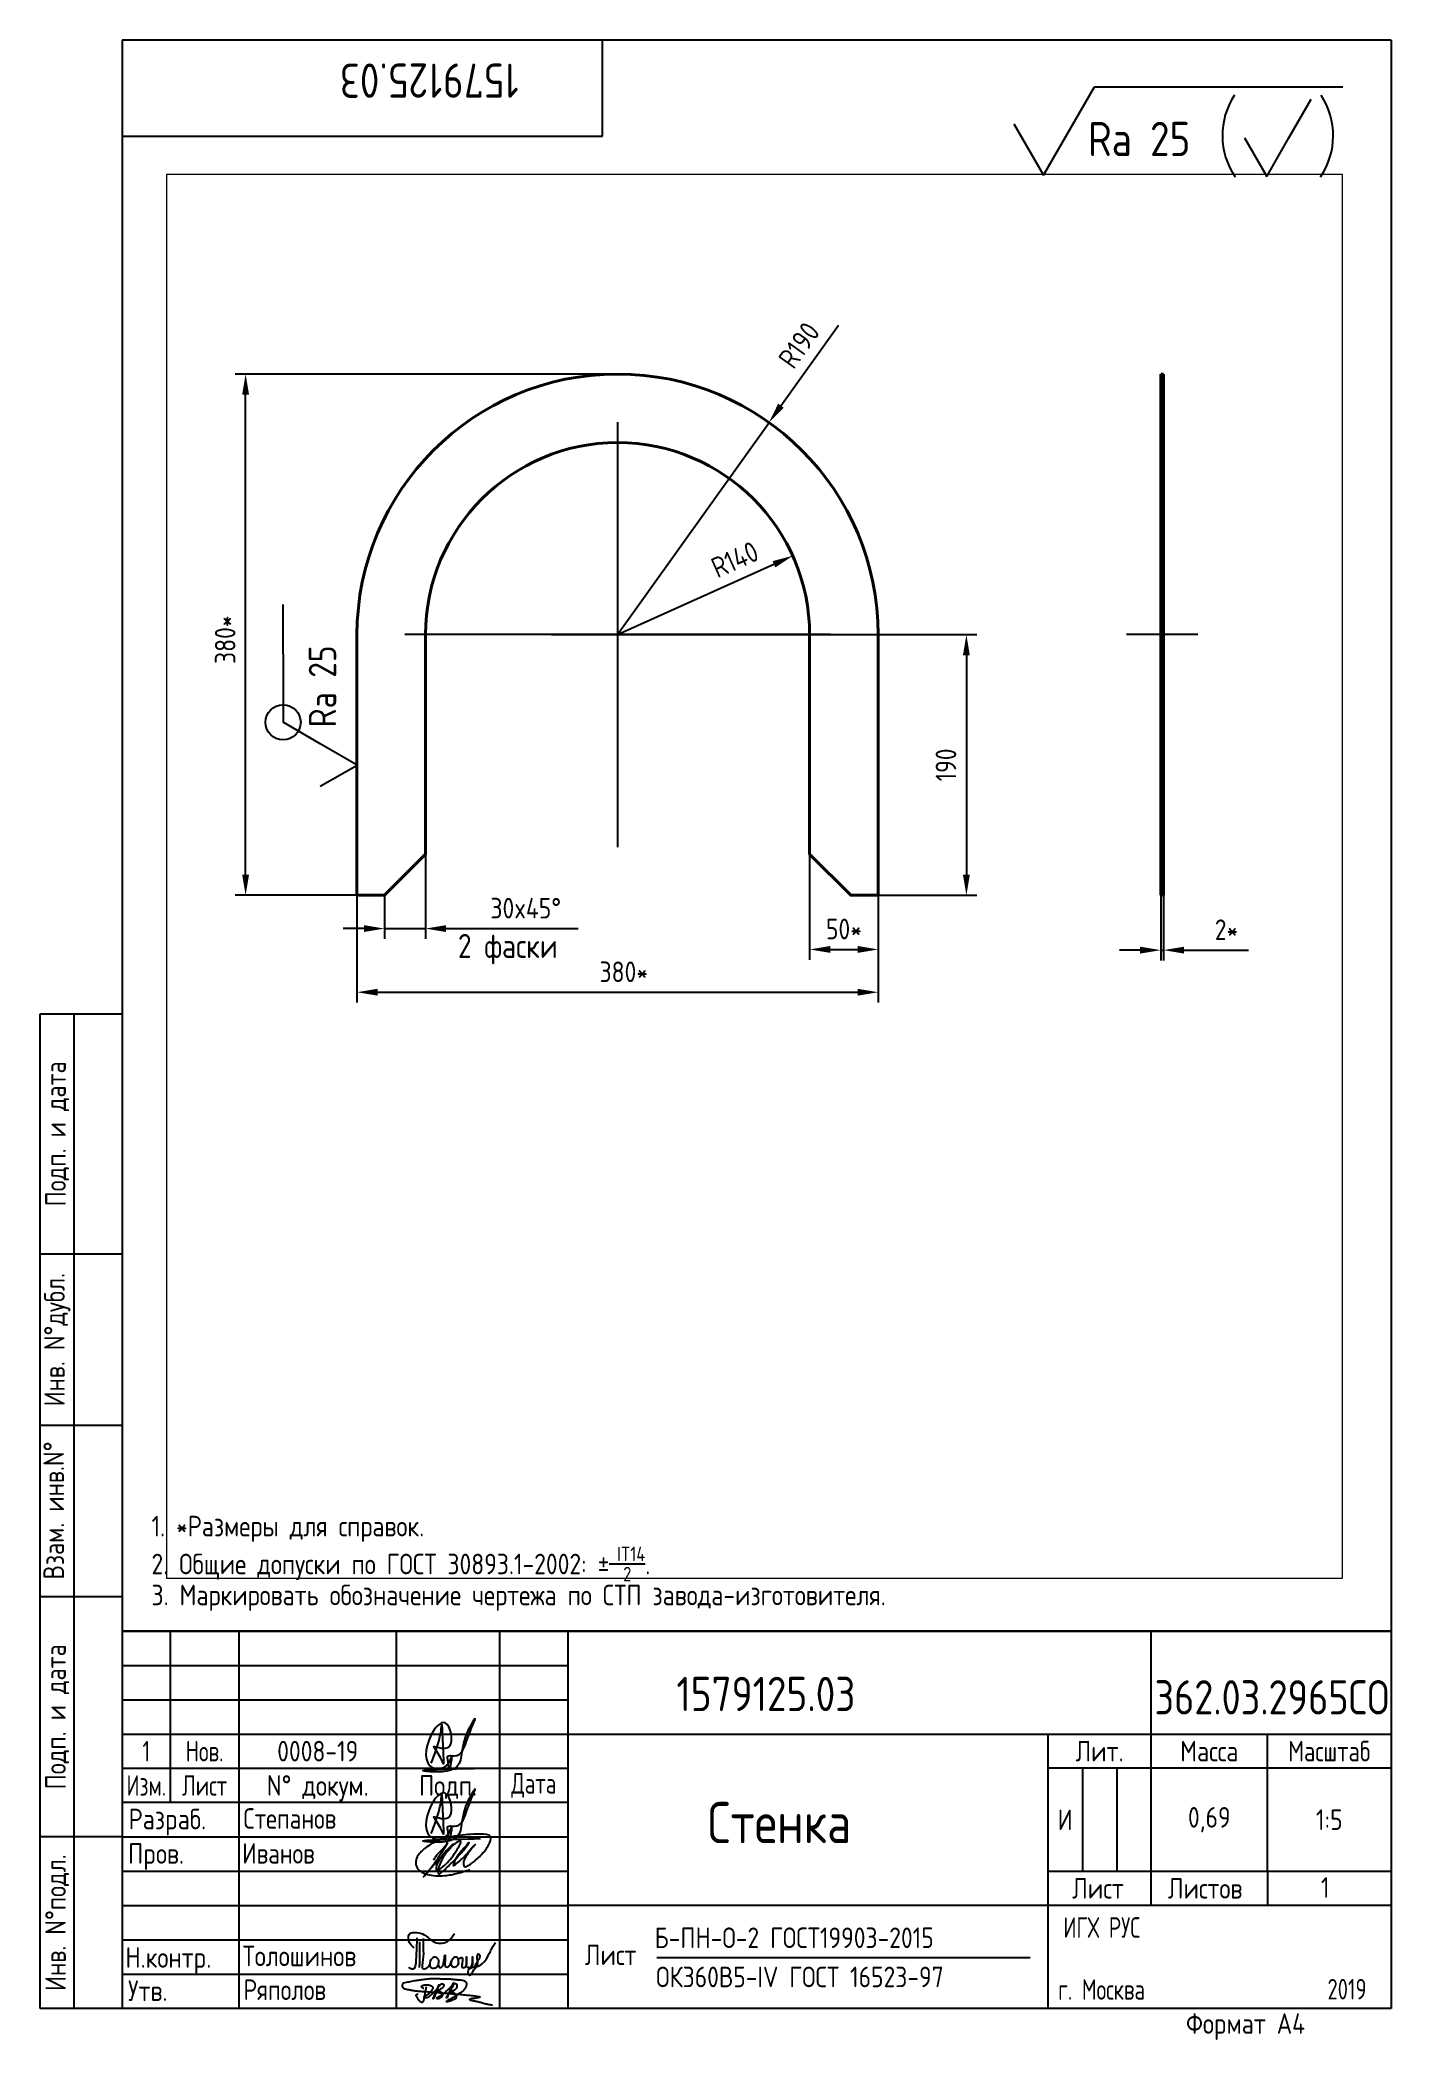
# Paper-space layout 'Лист1' of a CAD drawing. Header units: millimetres. Extents: x 7 to 204, y 0 to 291.
# The model-space entities are those that its viewports show. They can reach past a viewport. Long polylines and large blocks are cut down to what shows.
import ezdxf
from ezdxf.enums import TextEntityAlignment as Align

# ---------------------------------------------------------------- set-up
doc = ezdxf.new("R2010")
doc.units = ezdxf.units.MM
doc.linetypes.add('CENTER', pattern=[50.8, 31.75, -6.35, 6.35, -6.35])
for name, color, linetype in [('12_SURFACE_FINISH', 7, 'Continuous'), ('Bord', 1, 'Continuous'), ('Cen', 5, 'CENTER'), ('Con', 6, 'Continuous'), ('Cont', 6, 'Continuous'), ('Dim', 7, 'Continuous'), ('Text', 3, 'Continuous'), ('Textb', 6, 'Continuous'), ('Подписи', 10, 'Continuous')]:
    doc.layers.add(name, color=color, linetype=linetype)
doc.layers.add('AM_VIEWS', color=1, linetype='Continuous', lineweight=25, plot=False)
doc.layers.add('Основные', color=5, linetype='Continuous', lineweight=40)
doc.styles.add('Style1', font='romans.shx', dxfattribs={"width": 0.8})
doc.dimstyles.new('LIN_5', dxfattribs={"dimscale": 5, "dimtxt": 3, "dimasz": 3, "dimexe": 1.5, "dimexo": 0, "dimgap": 1.48, "dimtad": 1, "dimdec": 0, "dimzin": 12, "dimdsep": 46, "dimtxsty": 'Style1', "dimcen": 0, "dimclrt": 3, "dimadec": 0, "dimazin": 0, "dimtfac": 1, "dimtdec": 0, "dimtmove": 0, "dimatfit": 0, "dimfxl": 1, "dimtolj": 1, "dimtzin": 12, "dimarcsym": 0})

# ---------------------------------------------------------------- blocks, each defined once
blk = doc.blocks.new('A$C63F45750')
at = {"layer": 'Text'}
for points, knots in [([(3.17, 2.37), (3.12, 2.38), (3.04, 2.41), (2.94, 2.5), (2.85, 2.57), (2.79, 2.69), (2.87, 2.77), (2.99, 2.84), (3.16, 2.89), (3.36, 2.93), (3.6, 2.95), (3.82, 2.92), (4.05, 2.87), (4.25, 2.78), (4.45, 2.63), (4.46, 2.42), (4.38, 2.26), (4.28, 2.1), (4.17, 1.94), (4.03, 1.78), (3.89, 1.62), (3.75, 1.52), (3.63, 1.43), (3.49, 1.36), (3.35, 1.3), (3.24, 1.25), (3.16, 1.21), (3.12, 1.15), (3.19, 1.1), (3.27, 1.09), (3.4, 1.07), (3.55, 1.07), (3.72, 1.12), (3.92, 1.19), (4.1, 1.34), (4.26, 1.51), (4.44, 1.65), (4.59, 1.81), (4.74, 1.93), (4.84, 2.04), (4.93, 2.14), (5.07, 2.29), (5.19, 2.53), (5.28, 2.68), (5.35, 2.96), (5.23, 2.66), (5.2, 2.44), (5.04, 2.09), (4.95, 1.81), (4.86, 1.57), (4.75, 1.31), (4.67, 1.12), (4.46, 0.78), (4.62, 1.17), (4.71, 1.45), (4.88, 1.74), (5.01, 2), (5.08, 2.19), (5.19, 2.4), (5.32, 2.58), (5.4, 2.75), (5.52, 2.89), (5.65, 3.04), (5.85, 3.1), (6.02, 3.03), (6.08, 2.87), (6.03, 2.7), (5.9, 2.51), (5.7, 2.37), (5.55, 2.23), (5.4, 2.17), (5.31, 2.12), (5.12, 2.09), (5.35, 2.07), (5.48, 2), (5.64, 1.93), (5.75, 1.8), (5.85, 1.67), (5.89, 1.54), (5.89, 1.37), (5.8, 1.2), (5.63, 1.06), (5.41, 0.94), (5.23, 0.86), (5.02, 0.92), (5.13, 1.1), (5.28, 1.16), (5.44, 1.27), (5.61, 1.36), (5.74, 1.46), (5.86, 1.53), (5.95, 1.61), (6.05, 1.69), (6.15, 1.77), (6.28, 1.87), (6.46, 2.02), (6.65, 2.19), (6.83, 2.37), (6.98, 2.49), (7.11, 2.61), (7.2, 2.74), (7.32, 2.84), (7.42, 2.97), (7.48, 3.08), (7.48, 3.27), (7.34, 3.08), (7.28, 2.94), (7.18, 2.69), (7.1, 2.46), (7, 2.22), (6.93, 1.98), (6.83, 1.78), (6.73, 1.55), (6.67, 1.34), (6.6, 1.14), (6.56, 1.03), (6.39, 0.99), (6.62, 1.33), (6.75, 1.54), (6.93, 1.87), (7.05, 2.08), (7.18, 2.32), (7.33, 2.6), (7.47, 2.89), (7.6, 3.07), (7.79, 3.18), (7.95, 3.01), (8, 2.81), (7.99, 2.62), (7.94, 2.46), (7.83, 2.33), (7.69, 2.22), (7.53, 2.11), (7.37, 2.03), (7.21, 1.99), (7.11, 1.97), (6.89, 1.98), (7.07, 1.94), (7.15, 1.9), (7.27, 1.88), (7.39, 1.84), (7.52, 1.81), (7.62, 1.72), (7.7, 1.62), (7.78, 1.51), (7.83, 1.39), (7.87, 1.26), (7.88, 1.13), (7.86, 0.99), (7.75, 0.88), (7.6, 0.77), (7.4, 0.73), (7.19, 0.66), (6.97, 0.55), (6.71, 0.48), (6.57, 0.44), (6.42, 0.42), (6.52, 0.58), (6.61, 0.64), (6.81, 0.78), (7.06, 0.89), (7.33, 1.04), (7.55, 1.16), (7.7, 1.24), (7.84, 1.32), (7.99, 1.43), (8.21, 1.58), (8.48, 1.76), (8.74, 1.95), (8.97, 2.12), (9.1, 2.29), (9.23, 2.44), (9.3, 2.6), (9.37, 2.74), (9.42, 2.92), (9.45, 3.13), (9.21, 3.48), (8.67, 3.59), (8.09, 3.63), (7.57, 3.66), (7.06, 3.74), (6.57, 3.75), (6.09, 3.74), (5.67, 3.78), (5.28, 3.78), (4.96, 3.81), (4.65, 3.83), (4.31, 3.82), (3.97, 3.79), (3.61, 3.74), (3.22, 3.67), (2.86, 3.66), (2.53, 3.61), (2.18, 3.52), (1.78, 3.54), (1.38, 3.37), (0.96, 3.35), (0.58, 3.24), (0.25, 3.19), (0.03, 3.06), (-0.03, 2.83), (0.02, 2.6), (0.26, 2.38), (0.59, 2.33), (1, 2.2), (1.48, 2.15), (1.93, 2.05), (2.35, 2.02), (2.72, 2.01), (3.11, 1.94), (3.68, 1.94), (4.25, 1.83), (4.91, 1.87), (5.53, 1.76), (6.13, 1.72), (6.73, 1.71), (7.32, 1.62), (7.99, 1.55), (8.64, 1.54), (9.16, 1.46), (9.61, 1.42), (10.03, 1.4), (10.41, 1.32), (10.73, 1.29), (11.01, 1.24), (11.18, 1.23), (11.42, 1.14), (11.18, 1.06), (11.01, 1.03), (10.71, 0.98), (10.37, 0.92), (10.1, 0.91), (9.65, 0.75), (10.22, 0.67), (10.54, 0.59), (11.08, 0.47), (11.61, 0.35), (12.17, 0.15), (12.64, 0.08), (12.98, 0.03), (13.11, 0.01), (13.18, 0)], [0, 0, 0, 0, 0.153866, 0.270441, 0.388867, 0.510533, 0.592156, 0.71333, 0.90842, 1.11344, 1.349254, 1.61246, 1.782219, 2.047249, 2.291879, 2.451528, 2.651081, 2.806158, 3.017979, 3.227348, 3.462381, 3.633009, 3.75766, 3.920516, 4.080796, 4.214529, 4.291786, 4.349969, 4.397594, 4.50822, 4.594826, 4.799244, 4.954392, 5.128468, 5.437537, 5.632649, 5.842485, 6.094987, 6.293219, 6.410959, 6.551192, 6.687808, 7.022147, 7.294342, 7.425356, 7.52079, 7.946481, 8.313051, 8.59833, 8.833695, 9.090496, 9.427695, 9.601191, 9.883219, 10.093306, 10.673943, 10.798776, 10.974628, 11.287247, 11.486184, 11.648652, 11.848902, 12.027194, 12.25348, 12.40059, 12.537783, 12.716293, 12.91523, 13.208551, 13.438489, 13.549668, 13.67779, 13.77127, 13.930001, 14.029091, 14.272112, 14.434836, 14.547084, 14.739051, 14.830983, 15.061241, 15.268922, 15.500489, 15.788979, 15.879568, 16.024283, 16.221854, 16.418714, 16.593102, 16.783247, 16.91018, 17.018213, 17.135263, 17.278205, 17.430482, 17.620087, 17.979626, 18.191789, 18.388716, 18.565718, 18.714854, 18.857929, 19.039974, 19.171375, 19.283034, 19.400085, 19.618058, 19.882245, 20.150781, 20.377854, 20.649532, 20.89723, 21.042543, 21.40016, 21.557817, 21.667145, 21.752781, 21.926256, 22.412297, 22.813145, 22.961412, 23.171289, 23.607257, 23.940428, 24.110007, 24.291214, 24.48084, 24.697609, 24.904078, 25.034245, 25.218018, 25.407651, 25.573473, 25.787447, 25.930292, 26.051316, 26.18846, 26.285312, 26.406799, 26.52425, 26.630463, 26.793722, 26.898606, 27.029313, 27.171012, 27.314101, 27.419918, 27.580557, 27.709367, 27.829268, 28.024364, 28.266961, 28.41242, 28.705761, 28.989137, 29.187748, 29.233768, 29.332802, 29.529535, 29.667094, 30.039923, 30.332117, 30.61061, 30.769982, 30.856778, 31.109923, 31.313488, 31.656425, 32.066331, 32.296628, 32.49714, 32.710276, 32.891468, 33.014834, 33.177747, 33.444503, 33.618009, 34.409008, 34.914636, 35.419802, 35.95397, 36.458179, 36.88069, 37.388403, 37.738353, 38.034261, 38.353468, 38.693154, 39.037638, 39.391136, 39.787481, 40.203773, 40.488977, 40.784975, 41.26625, 41.668005, 42.070065, 42.499388, 42.869834, 43.079573, 43.213439, 43.554591, 43.717296, 44.153724, 44.506336, 45.019111, 45.587859, 45.90191, 46.270392, 46.703958, 47.093115, 47.952647, 48.44014, 49.079253, 49.808223, 50.268654, 50.851051, 51.604831, 52.298429, 52.776925, 53.1907, 53.661988, 54.042386, 54.348524, 54.616841, 54.853814, 54.983777, 55.126096, 55.333328, 55.613101, 56.008732, 56.315809, 56.59982, 56.87931, 57.399251, 57.889617, 58.432507, 59.066698, 59.660314, 59.862668, 60.07277, 60.07277, 60.07277, 60.07277]), ([(2.31, 1.53), (2.26, 1.52), (2.17, 1.51), (2.06, 1.48), (1.93, 1.38), (2.07, 1.25), (2.14, 1.11), (2.26, 0.93), (2.39, 0.72), (2.57, 0.54), (2.71, 0.44), (2.86, 0.4), (3.02, 0.43), (3.14, 0.54), (3.21, 0.79), (3.25, 1.07), (3.31, 1.4), (3.35, 1.67), (3.38, 1.92), (3.47, 2.19), (3.5, 2.43), (3.54, 2.59), (3.56, 2.64)], [0, 0, 0, 0, 0.15847, 0.269731, 0.363591, 0.555514, 0.688037, 0.848606, 1.204359, 1.433632, 1.58673, 1.729549, 1.880686, 2.057874, 2.19169, 2.63505, 2.928153, 3.184121, 3.441863, 3.696117, 4.025873, 4.178055, 4.178055, 4.178055, 4.178055])]:
    blk.add_open_spline(points, degree=3, knots=knots, dxfattribs=at)
blk = doc.blocks.new('A$C4F4A4F5D')
at = {"layer": 'Основные', "lineweight": 25}
for points, knots in [([(0.76, 2.84), (0.53, 3.07), (0.02, 3.58), (-0.25, 5.26), (1.65, 5.12), (2.72, 4.57), (3.71, 3.46), (5.71, 3.44), (6.39, 4.52), (6.67, 4.97)], [0, 0, 0, 0, 0.995549, 2.196439, 3.853213, 4.970011, 6.02292, 8.170898, 9.705386, 9.705386, 9.705386, 9.705386]), ([(1.19, 4.34), (1.17, 3.4), (1.13, 2.06), (0.98, -0.44), (0.2, -0.16), (0.03, -0.03), (0, 0)], [0, 0, 0, 0, 3.274293, 4.654149, 5.171803, 5.30168, 5.30168, 5.30168, 5.30168]), ([(1.58, 3.74), (1.58, 3.25), (1.58, 2.32), (1.61, 1.07), (1.55, 0.31), (1.53, 0)], [0, 0, 0, 0, 1.453969, 2.804084, 3.740223, 3.740223, 3.740223, 3.740223]), ([(2.1, 4.21), (2.1, 3.72), (2.08, 2.67), (2.22, 1.45), (1.71, -0.56), (3.23, 0.14), (3.06, 1.09), (3.85, 1.74), (4.43, 1.17), (4.31, 0.54), (4.11, -0.15), (3.33, -0.21), (3.11, 0.28), (3.13, 0.53), (3.14, 0.66)], [0, 0, 0, 0, 1.402041, 3.063923, 4.415037, 5.298701, 6.374637, 7.087927, 7.603499, 8.330482, 8.911132, 9.613125, 9.996533, 10.366919, 10.366919, 10.366919, 10.366919]), ([(7.18, 1.27), (7.27, 1.3), (7.44, 1.37), (7.78, 1.56), (7.87, 1.06), (7.83, 0.71), (7.66, -0.05), (8.07, 0.01), (8.43, 0.12), (8.39, 0.68), (8.46, 1.9), (8.39, 0.94), (8.43, 0.6), (8.37, 0.05), (8.74, 0.07), (9.11, -0.03), (9.26, 0.49), (9.33, 0.95), (9.27, 1.34), (9.32, 1.77), (9.28, 0.91), (9.34, 0.6), (9.2, 0.14), (9.65, -0.01), (9.83, 0.61), (10.14, 1.03), (10.6, 1.72), (9.95, 2.11), (9.91, 1.23), (10.07, 0.69), (9.92, 0), (9.35, -0.37), (8.95, -1.56), (8.34, 0.07), (10.28, -0.02), (11.26, 1.1), (11.82, 2.15), (12.24, 3.04), (12.52, 3.46), (12.65, 3.65)], [0, 0, 0, 0, 0.305783, 0.619019, 0.796582, 1.5526, 2.082394, 2.34716, 2.5822, 3.136594, 4.040413, 4.363654, 5.267311, 5.441668, 5.78494, 6.114287, 6.466434, 7.104395, 7.620812, 7.679251, 8.272982, 8.692439, 9.1059, 9.338721, 9.784511, 10.568279, 11.297869, 11.566962, 12.285888, 12.851793, 13.545205, 14.102749, 15.055561, 15.671649, 17.422398, 18.699613, 20.16544, 20.963871, 21.66672, 21.66672, 21.66672, 21.66672]), ([(4.28, 0.44), (4.31, 0.37), (4.37, 0.25), (4.41, 0.06), (4.62, -0.05), (5, 0.18), (5.14, 0.84), (5.2, 1.3), (5.31, 2.06), (5.31, 1.17), (5.3, 0.78), (5.2, 0.26), (5.58, -0.01), (5.91, 0.16), (6.08, 0.5), (6.26, 0.9), (6.43, 1.31), (6.72, 1.59), (7.17, 1.58), (7.18, 1.05), (7.31, 0.57), (6.99, 0.02), (6.34, -0.02), (6.17, 0.51), (6.24, 0.79), (6.27, 0.92)], [0, 0, 0, 0, 0.247339, 0.413433, 0.559308, 0.874045, 1.558567, 2.392422, 2.645523, 3.22433, 3.719885, 4.231527, 4.573657, 4.879974, 5.190145, 5.704595, 6.19318, 6.529505, 6.863422, 7.269696, 7.83948, 8.395909, 8.926487, 9.378613, 9.791445, 9.791445, 9.791445, 9.791445])]:
    blk.add_open_spline(points, degree=3, knots=knots, dxfattribs=at)
blk = doc.blocks.new('SYM_68_BL11', base_point=(382.01, 276.36))
at = {"layer": '12_SURFACE_FINISH', "color": 2, "linetype": 'Continuous'}
for p, q in [((361.75, 271.02), (369.18, 283.91)), ((369.18, 283.91), (405.36, 283.91)), ((397.52, 276.47), (400.77, 282.09)), ((357.42, 278.52), (361.75, 271.02)), ((391.02, 276.47), (394.27, 270.84)), ((394.27, 270.84), (397.52, 276.47))]:
    blk.add_line(p, q, dxfattribs=at)
for centre, start, end in [((398.55, 276.79), 146.7128, 214.1116), ((393.23, 276.79), 325.8884, 33.2872)]:
    blk.add_arc(centre, 10.74, start, end, dxfattribs=at)
at = {"layer": '12_SURFACE_FINISH', "color": 2, "linetype": 'Continuous', "style": 'Style1', "width": 0.8}
blk.add_text('Ra 25', height=5, dxfattribs=at).set_placement((368.23, 273.79))
blk = doc.blocks.new('*D19')
at = {"layer": 'Defpoints', "color": 0, "linetype": 'Continuous', "transparency": 16777216}
for p in [(467.5, 226.8), (437.5, 196.8), (437.5, 172.5)]:
    blk.add_point(p, dxfattribs=at)
at = {"layer": 'Dim', "color": 0, "linetype": 'Continuous', "lineweight": -2, "transparency": 16777216}
for p, q in [((467.5, 226.8), (467.5, 165)), ((437.5, 196.8), (437.5, 165)), ((422.5, 172.5), (407.5, 172.5)), ((437.5, 172.5), (467.5, 172.5)), ((482.5, 172.5), (578.8, 172.5))]:
    blk.add_line(p, q, dxfattribs=at)
at = {"layer": 'Dim', "color": 0, "linetype": 'Continuous', "transparency": 16777216}
for points in [[(422.5, 175), (422.5, 170), (437.5, 172.5)], [(482.5, 175), (482.5, 170), (467.5, 172.5)]]:
    blk.add_solid(points, dxfattribs=at)
at = {"layer": 'Dim', "color": 3, "linetype": 'Continuous', "transparency": 16777216, "insert": (514.8, 194.9), "char_height": 15, "attachment_point": 1, "style": 'Style1'}
blk.add_mtext('\\A1;30x45°', dxfattribs=at)
blk = doc.blocks.new('*D20')
at = {"layer": 'Defpoints', "color": 0, "linetype": 'Continuous', "transparency": 16777216}
for p in [(417.5, 196.8), (797.5, 196.8), (797.5, 126.1)]:
    blk.add_point(p, dxfattribs=at)
at = {"layer": 'Dim', "color": 0, "linetype": 'Continuous', "lineweight": -2, "transparency": 16777216}
for p, q in [((417.5, 196.8), (417.5, 118.6)), ((797.5, 196.8), (797.5, 118.6)), ((432.5, 126.1), (782.5, 126.1))]:
    blk.add_line(p, q, dxfattribs=at)
at = {"layer": 'Dim', "color": 0, "linetype": 'Continuous', "transparency": 16777216}
for points in [[(432.5, 128.6), (432.5, 123.6), (417.5, 126.1)], [(782.5, 128.6), (782.5, 123.6), (797.5, 126.1)]]:
    blk.add_solid(points, dxfattribs=at)
at = {"layer": 'Dim', "color": 3, "linetype": 'Continuous', "transparency": 16777216, "insert": (612, 148.5), "char_height": 15, "attachment_point": 2, "style": 'Style1'}
blk.add_mtext('\\A1;380*', dxfattribs=at)
blk = doc.blocks.new('*D21')
at = {"layer": 'Defpoints', "color": 0, "linetype": 'Continuous', "transparency": 16777216}
for p in [(336.3, 576.8), (607.5, 576.8), (417.5, 196.8)]:
    blk.add_point(p, dxfattribs=at)
at = {"layer": 'Dim', "color": 0, "linetype": 'Continuous', "lineweight": -2, "transparency": 16777216}
for p, q in [((607.5, 576.8), (328.8, 576.8)), ((336.3, 211.8), (336.3, 561.8)), ((417.5, 196.8), (328.8, 196.8))]:
    blk.add_line(p, q, dxfattribs=at)
at = {"layer": 'Dim', "color": 0, "linetype": 'Continuous', "transparency": 16777216}
for points in [[(333.8, 561.8), (338.8, 561.8), (336.3, 576.8)], [(333.8, 211.8), (338.8, 211.8), (336.3, 196.8)]]:
    blk.add_solid(points, dxfattribs=at)
at = {"layer": 'Dim', "color": 3, "linetype": 'Continuous', "transparency": 16777216, "insert": (313.9, 383.1), "char_height": 15, "attachment_point": 2, "rotation": 90, "style": 'Style1'}
blk.add_mtext('\\A1;380*', dxfattribs=at)
blk = doc.blocks.new('*D22')
at = {"layer": 'Defpoints', "color": 0, "linetype": 'Continuous', "transparency": 16777216}
for p in [(747.5, 226.8), (797.5, 196.8), (797.5, 157.3)]:
    blk.add_point(p, dxfattribs=at)
at = {"layer": 'Dim', "color": 0, "linetype": 'Continuous', "lineweight": -2, "transparency": 16777216}
for p, q in [((747.5, 226.8), (747.5, 149.8)), ((797.5, 196.8), (797.5, 149.8)), ((762.5, 157.3), (782.5, 157.3))]:
    blk.add_line(p, q, dxfattribs=at)
at = {"layer": 'Dim', "color": 0, "linetype": 'Continuous', "transparency": 16777216}
for points in [[(762.5, 159.8), (762.5, 154.8), (747.5, 157.3)], [(782.5, 159.8), (782.5, 154.8), (797.5, 157.3)]]:
    blk.add_solid(points, dxfattribs=at)
at = {"layer": 'Dim', "color": 3, "linetype": 'Continuous', "transparency": 16777216, "insert": (772.5, 179.7), "char_height": 15, "attachment_point": 2, "style": 'Style1'}
blk.add_mtext('\\A1;50*', dxfattribs=at)
blk = doc.blocks.new('*D23')
at = {"layer": 'Defpoints', "color": 0, "linetype": 'Continuous', "transparency": 16777216}
for p in [(1003.5, 196.8), (1005.5, 196.8), (1005.5, 156.8)]:
    blk.add_point(p, dxfattribs=at)
at = {"layer": 'Dim', "color": 0, "linetype": 'Continuous', "lineweight": -2, "transparency": 16777216}
for p, q in [((1003.5, 196.8), (1003.5, 149.3)), ((1005.5, 196.8), (1005.5, 149.3)), ((988.5, 156.8), (973.5, 156.8)), ((1003.5, 156.8), (1005.5, 156.8)), ((1020.5, 156.8), (1067.5, 156.8))]:
    blk.add_line(p, q, dxfattribs=at)
at = {"layer": 'Dim', "color": 0, "linetype": 'Continuous', "transparency": 16777216}
for points in [[(988.5, 159.3), (988.5, 154.3), (1003.5, 156.8)], [(1020.5, 159.3), (1020.5, 154.3), (1005.5, 156.8)]]:
    blk.add_solid(points, dxfattribs=at)
at = {"layer": 'Dim', "color": 3, "linetype": 'Continuous', "transparency": 16777216, "insert": (1042.9, 179.2), "char_height": 15, "attachment_point": 1, "style": 'Style1'}
blk.add_mtext('\\A1;2*', dxfattribs=at)
blk = doc.blocks.new('*D24')
at = {"layer": 'Defpoints', "color": 0, "linetype": 'Continuous', "transparency": 16777216}
for p in [(559.2, 386.8), (797.5, 196.8), (861.8, 196.8)]:
    blk.add_point(p, dxfattribs=at)
at = {"layer": 'Dim', "color": 0, "linetype": 'Continuous', "lineweight": -2, "transparency": 16777216}
for p, q in [((559.2, 386.8), (869.3, 386.8)), ((861.8, 371.8), (861.8, 211.8)), ((797.5, 196.8), (869.3, 196.8))]:
    blk.add_line(p, q, dxfattribs=at)
at = {"layer": 'Dim', "color": 0, "linetype": 'Continuous', "transparency": 16777216}
for points in [[(859.3, 371.8), (864.3, 371.8), (861.8, 386.8)], [(859.3, 211.8), (864.3, 211.8), (861.8, 196.8)]]:
    blk.add_solid(points, dxfattribs=at)
at = {"layer": 'Dim', "color": 3, "linetype": 'Continuous', "transparency": 16777216, "insert": (839.4, 291.8), "char_height": 15, "attachment_point": 2, "rotation": 90, "style": 'Style1'}
blk.add_mtext('\\A1;190', dxfattribs=at)
blk = doc.blocks.new('SF3_BL11', base_point=(84.06, 230.62))
at = {"layer": 'Dim', "linetype": 'Continuous'}
for p, q in [((77.02, 229.33), (80.14, 234.73)), ((90.14, 234.73), (80.14, 234.73)), ((90.14, 234.73), (97.3, 234.73)), ((70.81, 229.33), (73.91, 223.95)), ((73.91, 223.95), (77.02, 229.33))]:
    blk.add_line(p, q, dxfattribs=at)
blk.add_circle((80.14, 234.73), 2.56, dxfattribs=at)
at = {"layer": 'Dim', "linetype": 'Continuous', "style": 'Style1', "width": 0.8}
blk.add_text('Ra 25', height=4, dxfattribs=at).set_placement((79.41, 226.99))
blk = doc.blocks.new('*D27')
at = {"layer": 'Defpoints', "color": 0, "transparency": 16777216}
for p in [(717.9, 541.5), (607.5, 386.8)]:
    blk.add_point(p, dxfattribs=at)
at = {"layer": 'Dim', "color": 0, "lineweight": -2, "transparency": 16777216}
for p, q in [((726.6, 553.7), (768.5, 612.4)), ((607.5, 386.8), (717.9, 541.5))]:
    blk.add_line(p, q, dxfattribs=at)
at = {"layer": 'Dim', "color": 0, "transparency": 16777216}
blk.add_solid([(724.6, 555.2), (728.6, 552.2), (717.9, 541.5)], dxfattribs=at)
at = {"layer": 'Dim', "color": 3, "transparency": 16777216, "insert": (739.8, 597.8), "char_height": 15, "attachment_point": 5, "rotation": 54.4868, "style": 'Style1'}
blk.add_mtext('\\A1;R190', dxfattribs=at)
blk = doc.blocks.new('*D28')
at = {"layer": 'Defpoints', "color": 0, "transparency": 16777216}
for p in [(735.2, 444.3), (607.5, 386.8)]:
    blk.add_point(p, dxfattribs=at)
at = {"layer": 'Dim', "color": 0, "lineweight": -2, "transparency": 16777216}
blk.add_line((607.5, 386.8), (721.5, 438.1), dxfattribs=at)
at = {"layer": 'Dim', "color": 0, "transparency": 16777216}
blk.add_solid([(720.5, 440.4), (722.5, 435.8), (735.2, 444.3)], dxfattribs=at)
at = {"layer": 'Dim', "color": 3, "transparency": 16777216, "insert": (693, 441.6), "char_height": 15, "attachment_point": 5, "rotation": 24.223, "style": 'Style1'}
blk.add_mtext('\\A1;R140', dxfattribs=at)

msp = doc.modelspace()

# ---------------------------------------------------------------- linework, layer by layer
at = {"layer": 'Cen', "linetype": 'CENTER'}
for p, q in [((607.5, 541.8), (607.5, 231.8)), ((762.5, 386.8), (452.5, 386.8))]:
    msp.add_line(p, q, dxfattribs=at)
at = {"layer": 'Cen', "linetype": 'CENTER', "ltscale": 5}
msp.add_line((1030.5, 386.8), (978.5, 386.8), dxfattribs=at)
at = {"layer": 'Con', "linetype": 'Continuous', "lineweight": 40}
for p, q in [((1003.5, 576.8), (1003.5, 196.8)), ((1003.5, 576.8), (1005.5, 576.8)), ((1005.5, 576.8), (1005.5, 196.8)), ((1005.5, 196.8), (1003.5, 196.8))]:
    msp.add_line(p, q, dxfattribs=at)
msp.add_lwpolyline([(797.5, 386.8, 1), (417.5, 386.8), (417.5, 196.8), (437.5, 196.8), (467.5, 226.8), (467.5, 386.8, -1), (747.5, 386.8), (747.5, 226.8), (777.5, 196.8), (797.5, 196.8)], format="xyb", close=True, dxfattribs=at)

# ---------------------------------------------------------------- block references
at = {"layer": 'Dim', "linetype": 'Continuous', "xscale": 5, "yscale": 5, "zscale": 5, "rotation": 90}
msp.add_blockref('SF3_BL11', (384.2, 342.5), dxfattribs=at)

# ---------------------------------------------------------------- texts
at = {"layer": 'Text', "insert": (491.1, 168.6), "char_height": 17.5, "width": 135.744, "attachment_point": 1, "style": 'Style1'}
msp.add_mtext('2 фаски', dxfattribs=at)

# ---------------------------------------------------------------- dimensions: what is measured, and where the dimension line sits
at = {"layer": 'Dim'}
dim = msp.add_radius_dim(center=(607.5, 386.8), mpoint=(717.9, 541.5), dimstyle='LIN_5', override={"dimtol": 0, "dimlim": 0, "dimtp": 0, "dimtm": 0, "dimtfac": 1, "dimtdec": 0, "dimtolj": 1, "dimtzin": 12}, dxfattribs=at)
dim.commit()
dim.dimension.update_dxf_attribs({"geometry": '*D27', "text_midpoint": (751.9, 589.1), "dimtype": 164})
at = {"layer": 'Dim', "linetype": 'Continuous'}
for base, p1, p2, angle, text, picture, middle in [((336.3, 576.8), (417.5, 196.8), (607.5, 576.8), 90, '<>*', '*D21', (336.3, 383.1)), ((437.5, 172.5), (467.5, 226.8), (437.5, 196.8), 180, '<>x45°', '*D19', (543.1, 172.5))]:
    dim = msp.add_linear_dim(base=base, p1=p1, p2=p2, angle=angle, text=text, dimstyle='LIN_5', override={"dimtp": 0.1, "dimtm": 0.1, "dimtdec": 4, "dimtzin": 8}, dxfattribs=at)
    dim.commit()
    dim.dimension.update_dxf_attribs({"geometry": picture, "text_midpoint": middle, "dimtype": 160})
at = {"layer": 'Dim'}
dim = msp.add_radius_dim(center=(607.5, 386.8), mpoint=(735.2, 444.3), dimstyle='LIN_5', dxfattribs=at)
dim.commit()
dim.dimension.update_dxf_attribs({"geometry": '*D28', "text_midpoint": (699.1, 428), "dimtype": 164})
at = {"layer": 'Dim', "linetype": 'Continuous'}
dim = msp.add_linear_dim(base=(861.8, 196.8), p1=(559.2, 386.8), p2=(797.5, 196.8), angle=270, dimstyle='LIN_5', override={"dimtol": 0, "dimlim": 0, "dimtp": 0.1, "dimtm": 0.1, "dimtfac": 1, "dimtdec": 4, "dimtolj": 1, "dimtzin": 8}, dxfattribs=at)
dim.commit()
dim.dimension.update_dxf_attribs({"geometry": '*D24', "text_midpoint": (861.8, 291.8), "dimtype": 160})
for base, p1, p2, override, picture, middle in [((797.5, 157.3), (747.5, 226.8), (797.5, 196.8), {"dimtp": 0.1, "dimtm": 0.1, "dimtdec": 4, "dimtzin": 8}, '*D22', (772.5, 157.3)), ((797.5, 126.1), (417.5, 196.8), (797.5, 196.8), {"dimtp": 0.1, "dimtm": 0.1, "dimtdec": 4, "dimtzin": 8}, '*D20', (612, 126.1)), ((1005.5, 156.8), (1003.5, 196.8), (1005.5, 196.8), {"dimpost": '', "dimtp": 0.1, "dimtm": 0.1, "dimtdec": 4, "dimtzin": 8}, '*D23', (1051.5, 156.8))]:
    dim = msp.add_linear_dim(base=base, p1=p1, p2=p2, text='<>*', dimstyle='LIN_5', override=override, dxfattribs=at)
    dim.commit()
    dim.dimension.update_dxf_attribs({"geometry": picture, "text_midpoint": middle, "dimtype": 160})

psp = doc.layouts.new('Лист1')

# ---------------------------------------------------------------- linework, layer by layer
at = {"layer": 'Bord'}
for p, q in [((19.22, 54.21), (84.22, 54.21)), ((19.22, 49.21), (84.22, 49.21)), ((19.22, 44.21), (84.22, 44.21)), ((159.22, 39.21), (159.22, 24.21)), ((164.22, 39.21), (164.22, 24.21)), ((19.22, 29.21), (84.22, 29.21)), ((19.22, 24.21), (84.22, 24.21)), ((19.22, 19.21), (84.22, 19.21)), ((19.22, 14.21), (84.22, 14.21)), ((19.22, 9.21), (84.22, 9.21))]:
    psp.add_line(p, q, dxfattribs=at)
at = {"layer": 'Cont'}
for p, q in [((204.22, 291.21), (19.22, 291.21)), ((19.22, 291.21), (19.22, 4.21)), ((89.22, 277.21), (89.22, 291.21)), ((204.22, 291.21), (204.22, 4.21)), ((204.22, 291.21), (204.22, 4.21)), ((19.22, 277.21), (89.22, 277.21)), ((7.22, 4.21), (7.22, 149.21)), ((7.22, 149.21), (19.22, 149.21)), ((12.22, 4.21), (12.22, 149.21)), ((7.22, 114.21), (19.22, 114.21)), ((19.22, 89.21), (7.22, 89.21)), ((19.22, 64.21), (7.22, 64.21)), ((19.22, 59.21), (204.22, 59.21)), ((204.22, 59.21), (19.22, 59.21)), ((26.22, 59.21), (26.22, 34.21)), ((36.22, 59.21), (36.22, 4.21)), ((59.22, 4.21), (59.22, 59.21)), ((74.22, 59.21), (74.22, 4.21)), ((84.22, 4.21), (84.22, 59.21)), ((169.22, 59.21), (169.22, 24.21)), ((84.22, 44.21), (204.22, 44.21)), ((154.22, 4.21), (154.22, 44.21)), ((186.22, 24.21), (186.22, 44.21)), ((19.22, 39.21), (84.22, 39.21)), ((204.22, 39.21), (154.22, 39.21)), ((84.22, 34.21), (19.22, 34.21)), ((19.22, 29.21), (7.22, 29.21)), ((154.22, 24.21), (204.22, 24.21)), ((169.22, 24.21), (169.22, 19.21)), ((186.22, 24.21), (186.22, 19.21)), ((204.22, 19.21), (84.22, 19.21)), ((19.22, 4.21), (7.22, 4.21)), ((204.22, 4.21), (19.22, 4.21))]:
    psp.add_line(p, q, dxfattribs=at)
at = {"layer": 'Text'}
psp.add_line((97.18, 11.6), (151.59, 11.6), dxfattribs=at)
at = {"layer": 'Подписи'}
for points, knots in [([(64.28, 39.94), (64.72, 41.16), (65.29, 42.74), (65.69, 44.48), (65.89, 47.04), (65.84, 42.81), (66.11, 39.68), (65.6, 41.05), (65.25, 41.27), (64.62, 42.42), (65.65, 42.15), (67.85, 41.65), (66.74, 47.35), (63.31, 43.42), (63.11, 38.57), (66.88, 39.27), (67.45, 42.03), (66.81, 37.59), (66.82, 40.03), (66.47, 41.2), (68.8, 40.7), (69.26, 43.34), (71.44, 47.79), (68.24, 42.8), (69.32, 38.3), (59.34, 38.98), (66.66, 39.12), (71.43, 39.21)], [0, 0, 0, 0, 3.85061, 4.956406, 5.595294, 10.558929, 11.056694, 11.285996, 13.850038, 13.954775, 14.042161, 16.220396, 19.701031, 22.44905, 27.186736, 29.831155, 30.672237, 32.86133, 34.17858, 34.987818, 35.874727, 39.229915, 42.132322, 45.033166, 50.025384, 54.409049, 62.587523, 62.587523, 62.587523, 62.587523]), ([(64.28, 29.68), (64.72, 30.9), (65.29, 32.48), (65.69, 34.23), (65.89, 36.78), (65.84, 32.55), (66.11, 29.42), (65.6, 30.79), (65.25, 31.01), (64.62, 32.16), (65.65, 31.89), (67.85, 31.39), (66.74, 37.09), (63.31, 33.16), (63.11, 28.31), (66.88, 29.01), (67.45, 31.78), (66.81, 27.33), (66.82, 29.77), (66.47, 30.94), (68.8, 30.44), (69.26, 33.08), (71.44, 37.53), (68.24, 32.55), (69.32, 28.05), (59.34, 28.72), (66.66, 28.86), (71.43, 28.95)], [0, 0, 0, 0, 3.85061, 4.956406, 5.595294, 10.558929, 11.056694, 11.285996, 13.850038, 13.954775, 14.042161, 16.220396, 19.701031, 22.44905, 27.186736, 29.831155, 30.672237, 32.86133, 34.17858, 34.987818, 35.874727, 39.229915, 42.132322, 45.033166, 50.025384, 54.409049, 62.587523, 62.587523, 62.587523, 62.587523]), ([(67.51, 28.2), (67.02, 27.75), (66.16, 26.97), (65.35, 25.68), (64.86, 24.83), (65.09, 24.18), (65.79, 24.71), (66.4, 25.2), (67.31, 26.22), (67.98, 27.28), (68.44, 27.92), (68.65, 28.7), (67.91, 28.39), (67.36, 27.97), (66.73, 27.14), (66.05, 26.46), (65.7, 25.65), (65.36, 24.86), (65.26, 24.31), (65.31, 23.7), (66.03, 24.19), (66.71, 24.91), (68.02, 26.18), (68.9, 27.12), (70.29, 29.01), (68.27, 26.71), (67.9, 26.22), (67.36, 24.87), (68.73, 25.9), (69.09, 26.31), (71.17, 28.64), (69.72, 27.08), (69.34, 26.28), (68.84, 25.47), (69.15, 24.67), (70.16, 25.32), (71.04, 26.05), (72.06, 27.1), (72.73, 28.11), (73.33, 29.61), (70.48, 29.65), (68.21, 29.44), (65.23, 28.84), (63.34, 27.6), (62.25, 26.53), (61.88, 25.38), (62.36, 24.31), (63.41, 23.8), (64.74, 23.49), (66.33, 23.51), (68.12, 23.87), (69.32, 24.26), (69.9, 24.45)], [0, 0, 0, 0, 1.9755, 3.453266, 4.599682, 4.791473, 5.145238, 6.497385, 7.664272, 9.094306, 10.114998, 10.459762, 10.811562, 11.792042, 12.959743, 13.767676, 14.660412, 15.605031, 16.245448, 16.572031, 16.925795, 18.146901, 20.185044, 21.789331, 22.951009, 24.626743, 26.592474, 27.035558, 27.450584, 30.017364, 31.457812, 32.594833, 33.885024, 34.80449, 35.192074, 35.984441, 37.373068, 39.207782, 40.066553, 41.248724, 42.851981, 46.196805, 49.405498, 51.42283, 52.958607, 53.90671, 54.859511, 56.175895, 57.248919, 58.950609, 60.891135, 62.727304, 62.727304, 62.727304, 62.727304]), ([(64.63, 25.82), (64.79, 26.11), (65.14, 26.77), (65.95, 27.31), (67.21, 29.26), (65.01, 25.66), (64.36, 24.8), (62.55, 22.68), (64.71, 25.31), (65.61, 26.04), (66.11, 26.46)], [0, 0, 0, 0, 0.949687, 2.182955, 3.211934, 5.843898, 8.089363, 9.295303, 11.182264, 13.603818, 13.603818, 13.603818, 13.603818])]:
    psp.add_open_spline(points, degree=3, knots=knots, dxfattribs=at)

# ---------------------------------------------------------------- block references
at = {"layer": '12_SURFACE_FINISH', "color": 2, "linetype": 'Continuous'}
psp.add_blockref('SYM_68_BL11', (173.83, 276.85), dxfattribs=at)
at = {"layer": 'Cont'}
psp.add_blockref('A$C63F45750', (60.03, 4.71), dxfattribs=at)
at = {"layer": 'Подписи'}
psp.add_blockref('A$C4F4A4F5D', (60.98, 10.16), dxfattribs=at)

# ---------------------------------------------------------------- texts
at = {"layer": 'Text', "style": 'Style1', "width": 0.8}
for s, p in [('Подп. и дата', (9.72, 131.71)), ('Инв. N%%dдубл.', (9.72, 101.71)), ('Взам. инв.N%%d ', (9.22, 77.59)), ('Подп. и дата', (9.72, 46.71)), ('Инв. N%%dподл.', (9.72, 16.71))]:
    psp.add_text(s, height=3, rotation=90, dxfattribs=at).set_placement(p, align=Align.MIDDLE)
at = {"layer": 'Text', "style": 'Style1'}
for s, height, width, p in [('1579125.03', 5, 0.8, (100.03, 47.55)), ('Разpаб.', 3, 0.8, (20.14, 30.31)), ('Степанов', 3, 0.77, (36.9, 30.39)), ('Стенка', 6, 0.8, (104.58, 28.3)), ('Пpов.', 3, 0.8, (20.06, 25.29)), ('Иванов', 3, 0.77, (36.71, 25.31)), ('Б-ПН-О-2 ГОСТ19903-2015', 3, 0.8, (96.84, 13)), ('Н.контp.', 3, 0.8, (19.68, 10.13)), ('Толошинов', 3, 0.8, (36.77, 10.35)), ('Лист', 3, 0.8, (86.67, 10.51)), ('ОК360В5-IV ГОСТ 16523-97', 3, 0.8, (97.06, 7.29)), ('Утв.', 3, 0.8, (20.06, 5.28)), ('Ряполов', 3, 0.77, (36.9, 5.42)), ('г. Москва', 3, 0.7, (155.67, 5.46)), ('Фоpмат А4', 3, 0.8, (174.33, 0.5))]:
    psp.add_text(s, height=height, dxfattribs=dict(at, width=width)).set_placement(p)
at = {"layer": 'Text', "style": 'Style1', "width": 0.593724}
psp.add_text('362.03.2965СО', height=5, dxfattribs=at).set_placement((169.73, 47.06), (203.94, 47.06), align=Align.FIT)
at = {"layer": 'Text', "style": 'Style1'}
for s, width, p in [('1', 0.7, (22.72, 41.71)), ('Нов.', 0.7, (31.22, 41.71)), ('0008-19', 0.8, (47.72, 41.71)), ('Лит.', 0.8, (161.72, 41.71)), ('Масса', 0.8, (177.72, 41.71)), ('Масштаб', 0.75, (195.22, 41.71)), ('Изм.', 0.7, (22.72, 36.71)), ('Лист', 0.7, (31.22, 36.71)), ('N%%d докум.', 0.8, (47.72, 36.71)), ('Подп.', 0.8, (66.72, 36.71)), ('Лист', 0.8, (161.49, 21.71)), ('Листов', 0.8, (177.12, 21.71))]:
    psp.add_text(s, height=3, dxfattribs=dict(at, width=width)).set_placement(p, align=Align.MIDDLE_CENTER)
at = {"layer": 'Text', "style": 'Style1', "width": 0.7}
for s, p in [('Дата', (79.22, 36.71)), ('ИГХ РУС', (162.06, 16))]:
    psp.add_text(s, height=3, dxfattribs=at).set_placement(p, align=Align.MIDDLE)
at = {"layer": 'Text', "linetype": 'Continuous', "insert": (23.48, 76.02), "char_height": 3, "width": 161.6948, "attachment_point": 1, "line_spacing_factor": 0.9, "style": 'Style1'}
psp.add_mtext('\\A1;1. *Размеры для справок.\\P2. Общие допуски по ГОСТ 30893.1-2002: %%P{\\H0.7x;\\S IT14/2;}.\\P3. Маркировать обозначение чертежа по СТП завода-изготовителя.', dxfattribs=at)
at = {"layer": 'Text', "style": 'Style1', "width": 0.8}
for tag, text, p in [('И', 'И', (156.7, 31.71)), ('0,69', '', (177.72, 31.71)), ('1:5', '', (195.22, 31.71))]:
    psp.add_attdef(tag, text=text, height=3, dxfattribs=at).set_placement(p, align=Align.MIDDLE)
psp.add_attdef('1', text='', height=3, dxfattribs=at).set_placement((194.62, 21.84), align=Align.MIDDLE_CENTER)
at = {"layer": 'Text', "style": 'Style1', "width": 0.7}
psp.add_attdef('2019', (194.95, 5.5), '', height=3, dxfattribs=at)
at = {"layer": 'Textb', "style": 'Style1', "width": 0.8}
psp.add_text('1579125.03', height=5, rotation=180, dxfattribs=at).set_placement((77.01, 287.79))

# ---------------------------------------------------------------- viewports
at = {"layer": 'AM_VIEWS'}
psp.add_viewport(center=(111.41, 169.27), size=(171.49, 204.628), view_center_point=(707.34, 210.62), view_height=1023.139, dxfattribs=at)

doc.saveas('drawing.dxf')
